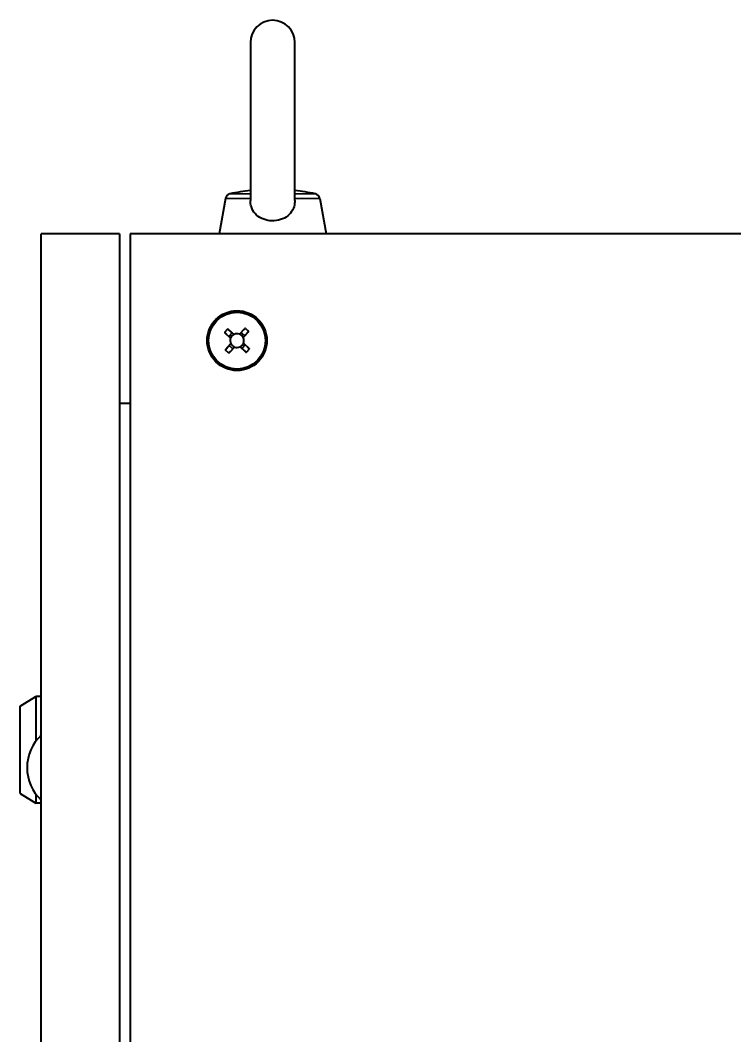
# Model space of a CAD drawing. Header units: millimetres. Extents: x 0 to 4752, y 0 to 3360.
# Drawn here: x 2672.8 to 2873.5, y 1776.6 to 2061.9 of the extents above; entities that cross this region are included whole.
import ezdxf

# ---------------------------------------------------------------- set-up
doc = ezdxf.new("R2010")
doc.units = ezdxf.units.MM
doc.header["$LTSCALE"] = 8
doc.layers.add('가시적인 것(ISO)', color=3, linetype='Continuous', lineweight=40)
doc.layers.add('가시적인 좁은 것(ISO)', color=3, linetype='Continuous', lineweight=35)

msp = doc.modelspace()

# ---------------------------------------------------------------- linework, layer by layer
at = {"layer": '가시적인 것(ISO)'}
for p, q in [((2737.459, 2055.632), (2737.459, 2011.266)), ((2749.959, 2011.266), (2749.959, 2055.632)), ((2730.463, 2011.831), (2728.709, 2001.882)), ((2756.955, 2011.831), (2758.709, 2001.882)), ((2700.709, 2001.882), (2678.709, 2001.882)), ((2678.709, 1111.882), (2678.709, 2001.882)), ((2700.709, 2001.882), (2700.709, 1111.882)), ((2703.709, 2001.882), (2703.709, 1111.882)), ((3353.709, 2001.882), (2703.709, 2001.882)), ((2730.275, 1974.281), (2731.046, 1975.115)), ((2731.246, 1975.123), (2732.872, 1973.621)), ((2734.405, 1973.682), (2735.907, 1975.308)), ((2736.107, 1975.316), (2736.942, 1974.545)), ((2731.909, 1972.578), (2730.283, 1974.08)), ((2731.408, 1973.06), (2732.352, 1974.083)), ((2734.887, 1974.183), (2735.909, 1973.239)), ((2736.95, 1974.344), (2735.448, 1972.719)), ((2730.468, 1969.419), (2731.97, 1971.045)), ((2731.31, 1968.448), (2730.476, 1969.219)), ((2732.53, 1969.581), (2731.508, 1970.525)), ((2733.013, 1970.082), (2731.511, 1968.456)), ((2736.171, 1968.641), (2734.545, 1970.143)), ((2736.01, 1970.704), (2735.066, 1969.681)), ((2735.509, 1971.186), (2737.135, 1969.684)), ((2737.143, 1969.483), (2736.372, 1968.649)), ((2703.709, 1954.182), (2700.709, 1954.182)), ((2672.809, 1869.132), (2677.209, 1871.882)), ((2677.209, 1871.882), (2677.209, 1859.382)), ((2678.709, 1871.882), (2677.209, 1871.882)), ((2672.809, 1844.632), (2672.809, 1869.132)), ((2672.809, 1844.632), (2677.209, 1841.882)), ((2677.209, 1844.382), (2677.209, 1841.882)), ((2678.709, 1841.882), (2677.209, 1841.882))]:
    msp.add_line(p, q, dxfattribs=at)
for radius in [8.4, 8]:
    msp.add_circle((2733.709, 1971.882), radius, dxfattribs=at)
for centre, radius, start, end in [((2743.709, 2055.632), 6.25, 0, 180), ((2732.039, 2011.553), 1.6, 102.02655, 170), ((2743.709, 1956.774), 57.608, 96.22838, 102.02655), ((2743.709, 1956.774), 57.608, 77.97345, 83.77162), ((2755.379, 2011.553), 1.6, 10, 77.97345), ((2731.15, 1975.019), 0.142, 47.27237, 137.27237), ((2736.011, 1975.212), 0.142, 47.27237, 137.27237), ((2736.846, 1974.441), 0.142, 317.27237, 47.27237), ((2730.379, 1974.184), 0.142, 137.27237, 227.27237), ((2731.418, 1973.051), 0.0142, 137.27237, 227.27237), ((2733.709, 1971.882), 1.93, 158.85703, 205.68771), ((2733.709, 1971.882), 1.93, 115.68771, 158.85703), ((2732.362, 1974.073), 0.0142, 47.27237, 137.27237), ((2733.709, 1971.882), 1.93, 68.85703, 115.68771), ((2733.709, 1971.882), 1.93, 25.68771, 68.85703), ((2734.878, 1974.173), 0.0142, 47.27237, 137.27237), ((2733.709, 1971.882), 1.93, 338.85703, 25.68771), ((2735.9, 1973.229), 0.0142, 317.27237, 47.27237), ((2730.572, 1969.323), 0.142, 137.27237, 227.27237), ((2731.518, 1970.535), 0.0142, 137.27237, 227.27237), ((2733.709, 1971.882), 1.93, 205.68771, 248.85703), ((2732.54, 1969.591), 0.0142, 227.27237, 317.27237), ((2733.709, 1971.882), 1.93, 248.85703, 295.68771), ((2733.709, 1971.882), 1.93, 295.68771, 338.85703), ((2735.055, 1969.691), 0.0142, 227.27237, 317.27237), ((2736, 1970.713), 0.0142, 317.27237, 47.27237), ((2737.038, 1969.58), 0.142, 317.27237, 47.27237), ((2731.407, 1968.552), 0.142, 227.27237, 317.27237), ((2736.268, 1968.745), 0.142, 227.27237, 317.27237), ((2687.209, 1851.882), 12.5, 132.84364, 227.15636)]:
    msp.add_arc(centre, radius, start, end, dxfattribs=at)
msp.add_open_spline([(2749.959, 2011.266), (2749.959, 2010.679), (2749.882, 2010.107), (2749.514, 2008.868), (2749.18, 2008.244), (2748.263, 2007.141), (2747.681, 2006.68), (2746.325, 2005.965), (2745.557, 2005.724), (2743.955, 2005.5), (2743.139, 2005.517), (2741.557, 2005.809), (2740.808, 2006.081), (2739.476, 2006.868), (2738.905, 2007.378), (2738.043, 2008.577), (2737.751, 2009.242), (2737.502, 2010.391), (2737.459, 2010.825), (2737.459, 2011.266)], degree=3, knots=[0.0577215, 0.0577215, 0.0577215, 0.0577215, 0.2389985, 0.2389985, 0.4669288, 0.4669288, 0.7034085, 0.7034085, 0.9482875, 0.9482875, 1.1919398, 1.1919398, 1.4358413, 1.4358413, 1.680633, 1.680633, 1.9138398, 1.9138398, 2.0497058, 2.0497058, 2.0497058, 2.0497058], dxfattribs=at)
at = {"layer": '가시적인 좁은 것(ISO)'}
for p, q in [((2737.459, 2011.831), (2730.463, 2011.831)), ((2731.705, 2013.118), (2737.459, 2013.118)), ((2749.959, 2013.118), (2755.712, 2013.118)), ((2756.955, 2011.831), (2749.959, 2011.831)), ((2732.352, 1974.083), (2731.046, 1975.115)), ((2736.107, 1975.316), (2734.887, 1974.183)), ((2735.909, 1973.239), (2736.942, 1974.545)), ((2730.275, 1974.281), (2731.408, 1973.06)), ((2731.508, 1970.525), (2730.476, 1969.219)), ((2731.31, 1968.448), (2732.53, 1969.581)), ((2735.066, 1969.681), (2736.372, 1968.649)), ((2737.143, 1969.483), (2736.01, 1970.704))]:
    msp.add_line(p, q, dxfattribs=at)

doc.saveas('drawing.dxf')
